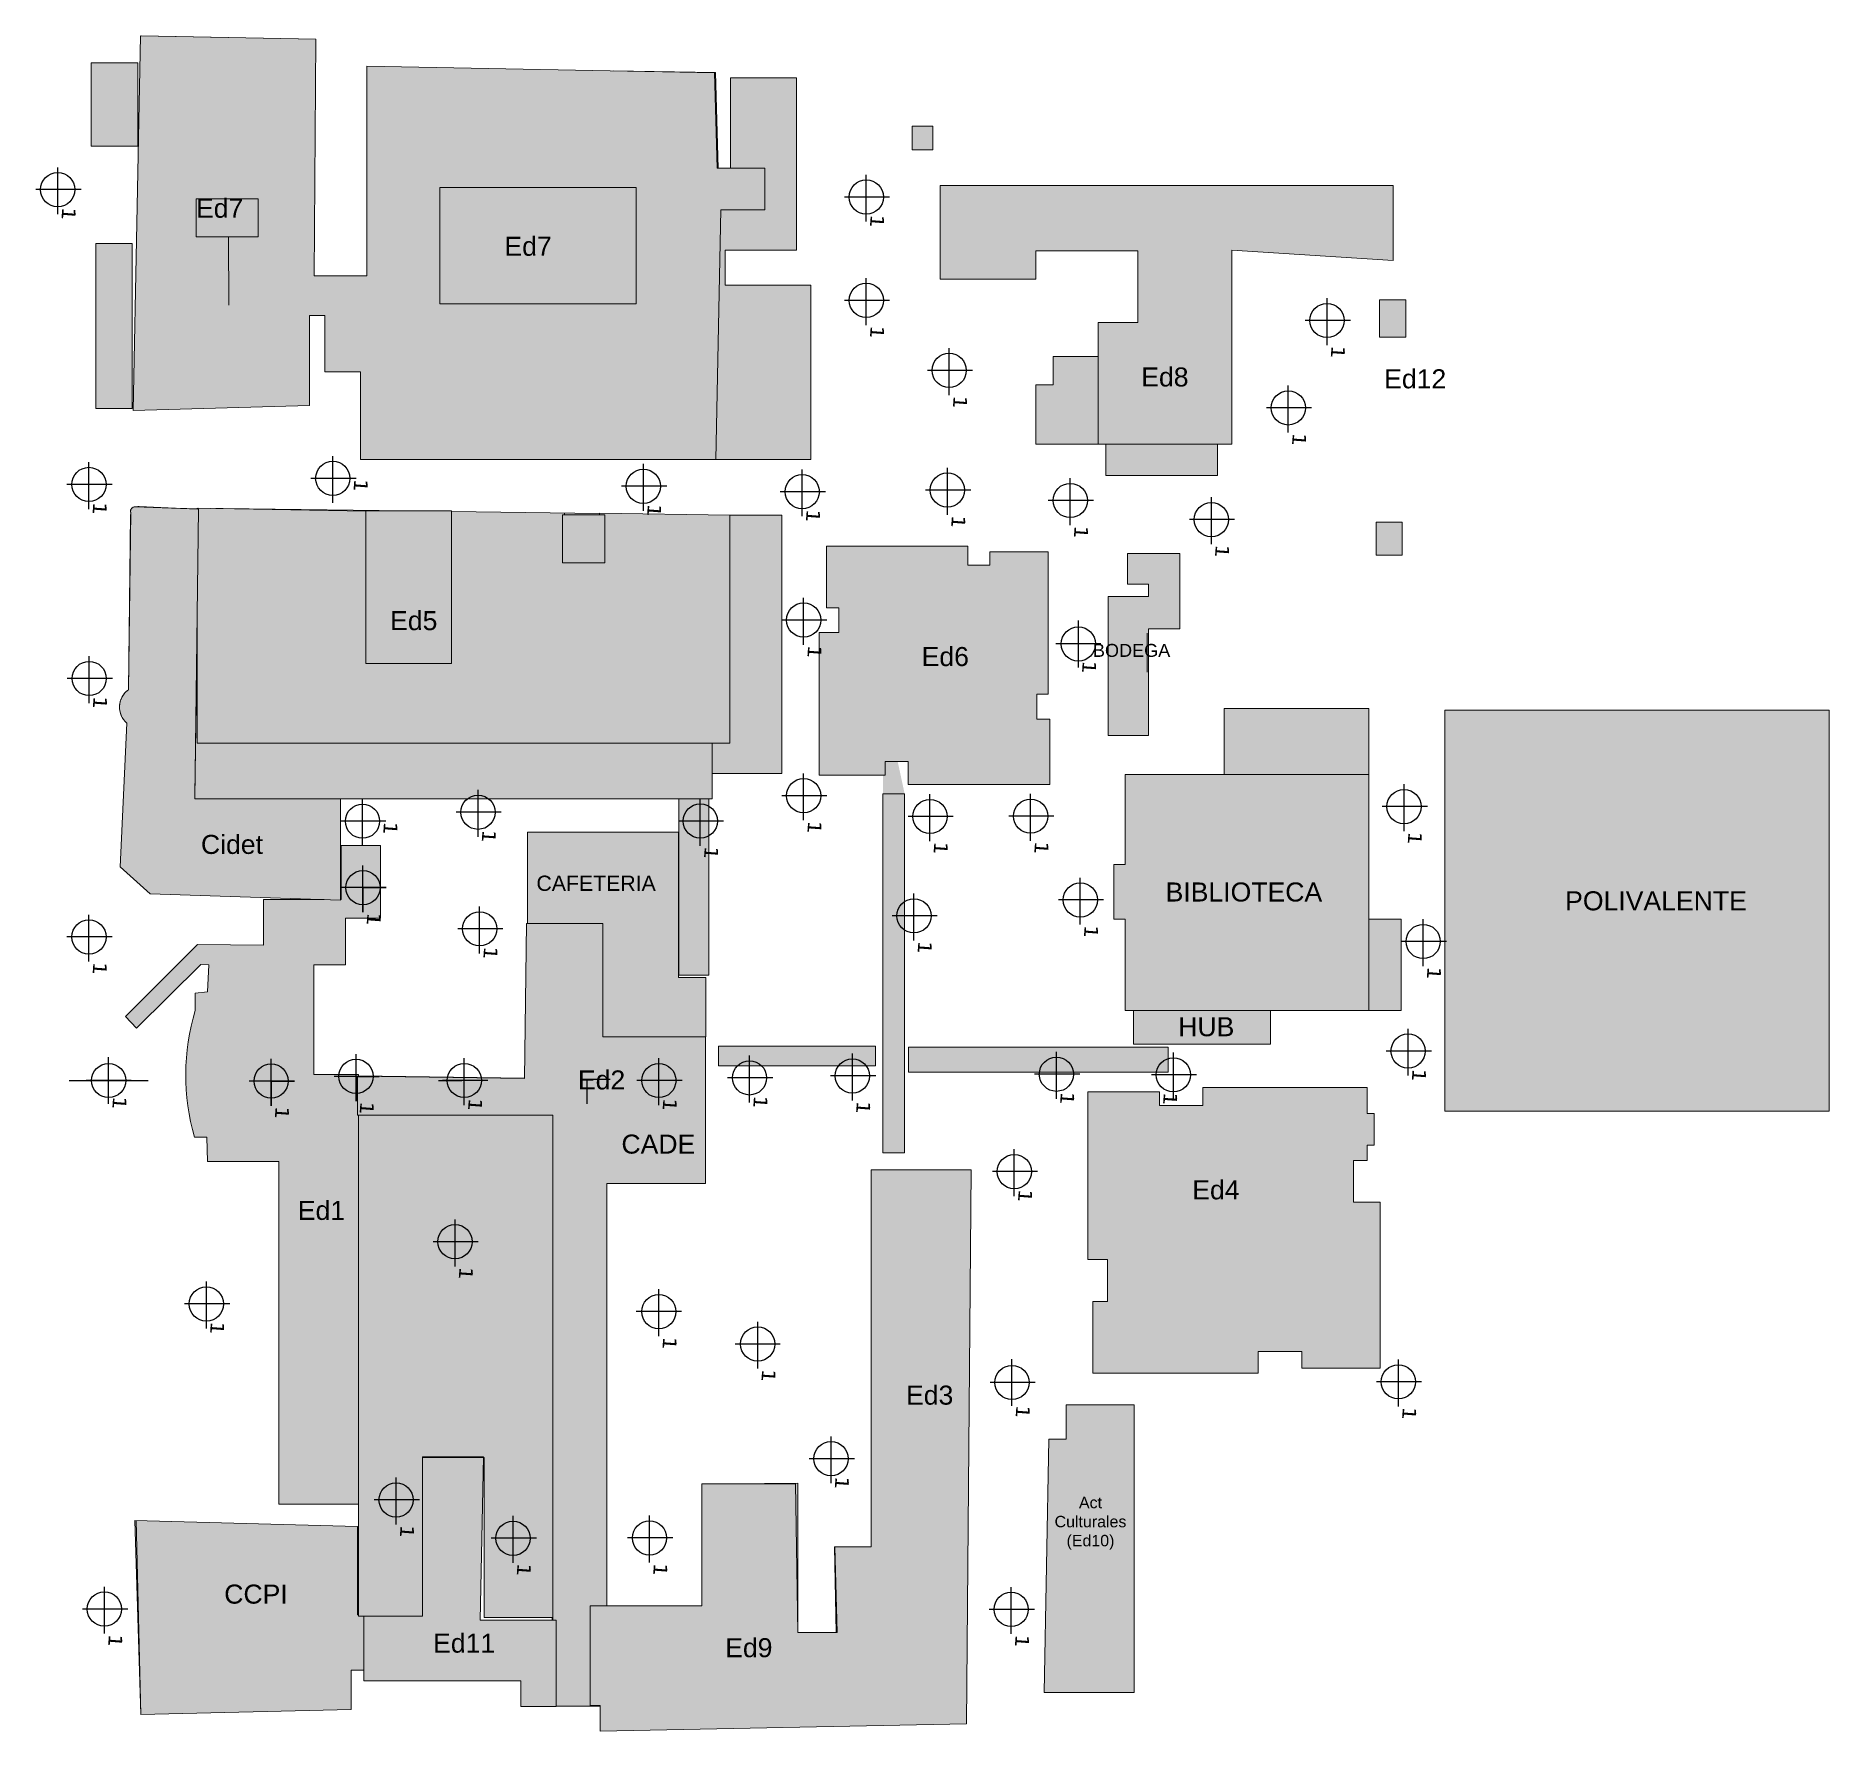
# Model space of a CAD drawing. Header units: metres. Extents: x 705 to 941, y 708 to 931.
import ezdxf

# ---------------------------------------------------------------- set-up
doc = ezdxf.new("R2010")
doc.units = ezdxf.units.M
for name, color, linetype, lineweight in [('A-ANNO-KEYN', 231, 'Continuous', 9), ('A-DETL-GENF', 92, 'Continuous', 9), ('A-FLOR', 192, 'Continuous', 9)]:
    doc.layers.add(name, color=color, linetype=linetype, lineweight=lineweight)
doc.styles.add('Arial_4', font='arial.ttf', dxfattribs={"height": 2})
doc.styles.add('Arial_5', font='arial.ttf', dxfattribs={"height": 2.5})
doc.styles.add('Tahoma', font='tahoma.ttf', dxfattribs={"width": 1.3, "height": 1.35})

# ---------------------------------------------------------------- blocks, each defined once
blk = doc.blocks.new('M_Keynote Tag - Keynote Number - Boxed-86544-CUADRANTE 2')
at = {"layer": 'A-ANNO-KEYN'}
for p, q in [((-0.0043, -0.00216), (-0.0043, 0.00284)), ((-0.0043, 0.00284), (0.00388, 0.00284)), ((0.00388, 0.00284), (0.00388, -0.00216)), ((-0.0043, -0.00216), (0.00388, -0.00216))]:
    blk.add_line(p, q, dxfattribs=at)

msp = doc.modelspace()

# ---------------------------------------------------------------- hatches: boundary and pattern name
at = {"layer": 'A-FLOR'}
h = msp.add_hatch(color=30, dxfattribs=at)
h.paths.add_polyline_path([(790.16, 874.87), (794.74, 874.87), (795.38, 907.64), (801.18, 907.64), (801.18, 913.14), (794.91, 913.14), (794.58, 925.65), (748.88, 926.55), (748.88, 898.97), (741.98, 898.97), (742.2, 930.06), (719.17, 930.51), (718.2, 881.3), (741.36, 881.94), (741.36, 893.77), (743.36, 893.77), (743.36, 886.37), (748.06, 886.37), (748.06, 874.87), (759.26, 874.87)], flags=0)
h.paths.add_polyline_path([(761.55, 895.3), (758.48, 895.3), (758.48, 910.6), (784.28, 910.6), (784.28, 895.3), (784.14, 895.3)], flags=0)
h = msp.add_hatch(color=30, dxfattribs=at)
h.paths.add_polyline_path([(799.21, 874.87), (807.23, 874.87), (807.23, 897.74), (795.98, 897.74), (795.98, 902.34), (805.33, 902.34), (805.33, 925.01), (796.67, 925.01), (796.67, 913.14), (801.18, 913.14), (801.18, 907.64), (795.38, 907.64), (794.74, 874.87), (795.38, 874.87)], flags=0)
h.paths.add_polyline_path([(794.91, 913.14), (795.03, 913.14), (794.68, 925.71), (783.56, 925.87), (794.58, 925.65), (794.68, 921.81)], flags=0)
h.paths.add_polyline_path([(742.2, 930.06), (742.2, 930.06), (741.98, 930.06)], flags=0)
for points in [[(718.82, 916.04), (718.82, 926.98), (712.69, 926.98), (712.69, 916.04), (718.27, 916.04)], [(823.27, 915.52), (823.27, 918.63), (820.55, 918.63), (820.55, 915.52)], [(761.55, 895.3), (784.28, 895.3), (784.28, 910.6), (758.48, 910.6), (758.48, 895.3), (759.12, 895.3)], [(844.99, 876.87), (862.52, 876.87), (862.52, 902.34), (883.71, 901), (883.71, 910.85), (824.2, 910.85), (824.2, 898.55), (836.78, 898.55), (836.78, 902.27), (850.19, 902.27), (850.19, 892.87), (844.99, 892.87)], [(718.06, 881.55), (718.06, 903.25), (713.31, 903.25), (713.31, 881.55)], [(745.44, 816.97), (745.44, 830.27), (726.29, 830.27), (726.79, 868.34), (718.37, 868.63), (718.22, 868.59), (718.16, 868.56), (718.08, 868.51), (718.02, 868.45), (717.95, 868.37), (717.92, 868.31), (717.89, 868.23), (717.87, 868.14), (717.86, 868.11), (717.86, 867.99), (717.87, 867.94), (717.58, 844.61), (717.35, 844.43), (717.28, 844.37), (717.15, 844.24), (717.03, 844.1), (716.91, 843.95), (716.79, 843.75), (716.67, 843.53), (716.64, 843.46), (716.56, 843.28), (716.51, 843.11), (716.46, 842.92), (716.43, 842.74), (716.4, 842.55), (716.4, 842.37), (716.41, 842.01), (716.43, 841.93), (716.46, 841.74), (716.51, 841.55), (716.56, 841.38), (716.67, 841.13), (716.72, 841.03), (716.81, 840.87), (716.91, 840.71), (717.03, 840.56), (717.15, 840.42), (717.35, 840.23), (717.37, 840.21), (716.47, 821.33), (720.44, 817.82), (731.37, 817.45)], [(726.6, 837.57), (796.6, 837.57), (796.6, 867.56), (779.46, 867.79), (779.46, 867.58), (780.14, 867.58), (780.14, 861.29), (774.59, 861.29), (774.59, 867.58), (774.86, 867.58), (774.86, 867.84), (760, 868.03), (760, 848.04), (748.74, 848.04), (748.74, 868.05), (726.6, 868.46), (726.6, 868.35), (726.79, 868.34), (726.6, 853.75), (726.6, 843.75)], [(796.6, 833.62), (803.4, 833.62), (803.4, 867.56), (796.6, 867.56), (796.6, 837.57), (794.27, 837.57), (794.27, 833.62), (796.6, 833.62)], [(829.36, 832.18), (838.62, 832.18), (838.62, 840.76), (836.92, 840.76), (836.92, 844.04), (838.42, 844.04), (838.42, 862.72), (830.73, 862.72), (830.73, 860.97), (827.87, 860.97), (827.87, 863.47), (809.28, 863.47), (809.28, 855.37), (810.88, 855.37), (810.88, 852.14), (808.33, 852.14), (808.33, 833.4), (816.99, 833.4), (816.99, 835.18), (819.99, 835.18), (819.99, 832.18), (827.87, 832.18)], [(848.52, 838.58), (851.59, 838.58), (851.59, 852.61), (855.7, 852.61), (855.7, 862.53), (848.82, 862.53), (848.82, 858.48), (851.59, 858.48), (851.59, 856.88), (846.29, 856.87), (846.29, 838.58)], [(792.69, 830.26), (794.27, 830.26), (794.27, 837.57), (726.6, 837.57), (726.6, 851.63), (726.3, 830.29), (790.16, 830.28)], [(941, 789.23), (941, 841.92), (890.5, 841.92), (890.5, 789.23)], [(880.52, 802.47), (880.52, 833.47), (848.52, 833.47), (848.52, 821.67), (847.02, 821.67), (847.02, 814.47), (848.52, 814.47), (848.52, 802.47), (868.55, 802.47)], [(747.65, 737.62), (747.82, 737.62), (747.82, 788.73), (747.68, 788.73), (747.68, 793.83), (747.82, 793.83), (747.82, 794.06), (741.91, 794.06), (741.91, 808.45), (746.11, 808.45), (746.11, 814.59), (750.71, 814.59), (750.71, 824.15), (745.5, 824.15), (745.5, 817.05), (745.44, 817.05), (745.44, 816.97), (743.3, 817.05), (735.3, 817.05), (735.3, 811.05), (726.65, 811.16), (717.21, 801.68), (718.62, 800.16), (727.07, 808.52), (728.15, 808.45), (727.95, 804.93), (726.36, 804.77), (726.36, 802.47), (726.19, 801.89), (726.03, 801.31), (725.89, 800.72), (725.75, 800.13), (725.63, 799.54), (725.52, 798.95), (725.43, 798.35), (725.34, 797.76), (725.24, 796.81), (725.18, 796.2), (725.14, 795.59), (725.12, 794.98), (725.1, 794.32), (725.1, 794.06), (725.11, 793.27), (725.13, 792.64), (725.17, 792.03), (725.23, 791.27), (725.24, 791.14), (725.3, 790.54), (725.38, 789.94), (725.47, 789.34), (725.57, 788.75), (725.68, 788.16), (725.81, 787.57), (725.95, 786.98), (726.1, 786.4), (726.26, 785.81), (727.88, 785.81), (727.95, 782.62), (737.32, 782.62), (737.32, 737.62)], [(778.23, 711.07), (778.23, 724.27), (780.43, 724.27), (780.43, 779.73), (793.4, 779.73), (793.4, 799.02), (779.88, 799.02), (779.88, 813.92), (769.89, 813.92), (769.61, 793.55), (747.68, 793.83), (747.68, 788.73), (773.32, 788.73), (773.32, 722.39), (773.76, 722.39), (773.76, 711.07)], [(858.72, 798.07), (867.63, 798.07), (867.63, 802.47), (849.63, 802.47), (849.63, 798.07), (853.02, 798.07)], [(858.72, 754.82), (866.01, 754.82), (866.01, 757.67), (871.71, 757.67), (871.71, 755.47), (882.01, 755.47), (882.01, 777.28), (878.51, 777.28), (878.51, 782.78), (880.31, 782.78), (880.31, 784.77), (881.21, 784.77), (881.21, 788.92), (880.31, 788.92), (880.31, 792.37), (858.72, 792.37), (858.72, 789.98), (853.02, 789.98), (853.02, 791.78), (843.61, 791.78), (843.61, 769.75), (846.21, 769.75), (846.21, 764.25), (844.26, 764.25), (844.26, 754.82), (846.21, 754.82)], [(773.23, 722.73), (773.32, 722.73), (773.32, 788.73), (747.82, 788.73), (747.82, 722.91), (756.19, 722.91), (756.19, 743.73), (764.32, 743.73), (764.32, 722.73)], [(779.53, 707.8), (827.67, 708.77), (828.27, 781.53), (815.17, 781.53), (815.17, 732.03), (810.38, 732.03), (810.67, 720.77), (805.53, 720.78), (805.21, 740.3), (792.89, 740.3), (792.89, 724.27), (778.23, 724.27), (778.23, 711.15), (779.53, 711.17)], [(837.88, 712.89), (849.68, 712.89), (849.68, 750.65), (840.78, 750.65), (840.78, 746.15), (838.49, 746.15), (838.23, 732.03)], [(773.23, 711.04), (773.76, 711.04), (773.76, 722.39), (763.78, 722.39), (764.21, 743.73), (756.19, 743.73), (756.19, 722.91), (748.51, 722.91), (748.51, 714.42), (769.12, 714.42), (769.12, 711.04)], [(719.22, 709.99), (718.61, 735.49), (718.42, 735.49), (719.04, 715.79)], [(719.22, 709.99), (746.83, 710.66), (746.83, 715.79), (748.51, 715.79), (748.51, 722.91), (747.82, 722.91), (747.82, 723.09), (747.65, 723.09), (747.65, 734.69), (718.61, 735.49)], [(810.67, 720.77), (810.38, 732.03), (810.35, 732.03), (810.57, 720.77)]]:
    msp.add_hatch(color=30, dxfattribs=at).paths.add_polyline_path(points, flags=0)
h = msp.add_hatch(color=30, dxfattribs=at)
h.paths.add_polyline_path([(860.63, 872.77), (860.63, 876.87), (845.99, 876.87), (845.99, 872.77), (855.7, 872.77)], flags=0)
h.paths.add_polyline_path([(836.78, 876.87), (844.99, 876.87), (844.99, 888.37), (839.08, 888.37), (839.08, 884.67), (836.78, 884.67)], flags=0)
h.paths.add_polyline_path([(862.52, 877.37), (862.53, 877.37), (862.52, 877.37)], flags=0)
h.paths.add_polyline_path([(824.27, 910.85), (883.71, 910.85), (883.71, 910.87), (824.2, 910.87), (824.2, 910.85), (824.23, 910.85)], flags=0)
h = msp.add_hatch(color=30, dxfattribs=at)
h.paths.add_polyline_path([(881.92, 862.3), (884.89, 862.3), (884.89, 866.61), (881.49, 866.61), (881.49, 862.3)], flags=0)
h.paths.add_polyline_path([(883.71, 890.91), (885.4, 890.91), (885.4, 895.83), (881.92, 895.83), (881.92, 890.91)], flags=0)
h = msp.add_hatch(color=30, dxfattribs=at)
h.paths.add_polyline_path([(716.47, 821.33), (717.37, 840.21), (717.35, 840.23), (716.89, 830.27)], flags=0)
h.paths.add_polyline_path([(726.34, 833.76), (726.6, 851.63), (726.6, 853.75), (726.39, 837.45)], flags=0)
h.paths.add_polyline_path([(717.35, 840.23), (717.35, 840.23), (717.29, 840.28)], flags=0)
h.paths.add_polyline_path([(726.6, 868.35), (726.6, 868.35), (718.87, 868.67), (718.66, 868.63), (726.46, 868.35)], flags=0)
h = msp.add_hatch(color=30, dxfattribs=at)
h.paths.add_polyline_path([(717.87, 867.94), (717.86, 868.02), (717.87, 868.19), (717.9, 868.27), (717.94, 868.34), (717.99, 868.42), (718.04, 868.48), (718.11, 868.53), (718.16, 868.56), (718.26, 868.61), (718.35, 868.63), (718.37, 868.63), (718.28, 868.62), (718.14, 868.56), (718.01, 868.46), (717.92, 868.33), (717.87, 868.18), (717.85, 868.02), (717.86, 867.98)], flags=0)
h.paths.add_polyline_path([(726.6, 868.35), (726.6, 868.37), (723.93, 868.46), (726.48, 868.35)], flags=0)
h = msp.add_hatch(color=30, dxfattribs=at)
h.paths.add_polyline_path([(777.15, 867.58), (779.46, 867.58), (779.46, 867.78), (774.86, 867.84), (774.86, 867.58)], flags=0)
h.paths.add_polyline_path([(748.74, 868.05), (748.74, 868.11), (753.93, 868.11), (726.84, 868.46), (745.48, 868.11)], flags=0)
h = msp.add_hatch(color=30, dxfattribs=at)
h.paths.add_polyline_path([(749.4, 848.04), (760, 848.04), (760, 868.11), (748.74, 868.11), (748.74, 848.04), (749.18, 848.04)], flags=0)
h.paths.add_polyline_path([(779.22, 861.29), (780.14, 861.29), (780.14, 867.58), (774.59, 867.58), (774.59, 861.29), (777.15, 861.29)], flags=0)
h = msp.add_hatch(color=30, dxfattribs=at)
h.paths.add_polyline_path([(816.69, 783.76), (819.55, 783.76), (819.55, 830.93), (816.69, 844.2), (816.69, 817.66)])
h.paths.add_polyline_path([(849.63, 794.37), (854.18, 794.37), (854.18, 797.64), (820.07, 797.64), (820.07, 794.37), (848.52, 794.37)])
h.paths.add_polyline_path([(815.71, 795.19), (815.71, 797.8), (795.08, 797.8), (795.08, 795.19), (815.17, 795.19)])
h = msp.add_hatch(color=30, dxfattribs=at)
h.paths.add_polyline_path([(880.52, 802.47), (884.79, 802.47), (884.79, 814.47), (880.52, 814.47)], flags=0)
h.paths.add_polyline_path([(861.52, 833.47), (880.52, 833.47), (880.52, 842.14), (861.52, 842.14)], flags=0)
h = msp.add_hatch(color=30, dxfattribs=at)
h.paths.add_polyline_path([(789.83, 799.02), (793.43, 799.02), (793.43, 806.82), (789.83, 806.82), (789.83, 825.92), (769.98, 825.92), (769.98, 813.92), (779.88, 813.92), (779.88, 799.02), (781.19, 799.02)], flags=0)
h.paths.add_polyline_path([(790.16, 807.13), (793.83, 807.13), (793.83, 830.26), (792.69, 830.26), (789.87, 830.29), (789.87, 807.13)], flags=0)
h = msp.add_hatch(color=30, dxfattribs=at)
h.paths.add_polyline_path([(741.92, 794.06), (741.92, 808.45), (741.91, 808.44), (741.91, 794.06)], flags=0)
h.paths.add_polyline_path([(718.62, 800.16), (718.62, 800.16), (718.62, 800.16)], flags=0)
h = msp.add_hatch(color=30, dxfattribs=at)
h.paths.add_polyline_path([(773.23, 722.39), (773.32, 722.39), (773.32, 722.73), (773.23, 722.73)], flags=0)
h.paths.add_polyline_path([(769.61, 793.55), (769.61, 793.58), (747.82, 793.88), (747.82, 793.83), (769.48, 793.55)], flags=0)
h = msp.add_hatch(color=30, dxfattribs=at)
h.paths.add_polyline_path([(778.23, 711.07), (779.53, 711.07), (779.52, 711.17), (778.23, 711.15)], flags=0)
h.paths.add_polyline_path([(805.51, 722.17), (805.51, 740.39), (797.31, 740.3), (805.21, 740.3), (805.48, 724.27)], flags=0)

# ---------------------------------------------------------------- linework, layer by layer
for p, q in [((708.29, 907.08), (708.29, 913.24)), ((814.5, 906.11), (814.5, 912.27)), ((711.35, 910.31), (705.41, 910.31)), ((817.57, 909.34), (811.63, 909.34)), ((814.5, 892.52), (814.5, 898.69)), ((817.57, 895.76), (811.63, 895.76)), ((875.04, 889.89), (875.04, 896.06)), ((878.1, 893.12), (872.16, 893.12)), ((825.4, 883.32), (825.4, 889.49)), ((828.47, 886.56), (822.53, 886.56)), ((869.95, 878.4), (869.95, 884.57)), ((873.01, 881.64), (867.07, 881.64)), ((712.38, 868.35), (712.38, 874.52)), ((744.42, 869.15), (744.42, 875.31)), ((785.22, 868.11), (785.22, 874.27)), ((747.48, 872.38), (741.54, 872.38)), ((806.09, 867.4), (806.09, 873.56)), ((825.17, 867.6), (825.17, 873.77)), ((841.3, 866.24), (841.3, 872.41)), ((715.44, 871.58), (709.5, 871.58)), ((788.29, 871.34), (782.35, 871.34)), ((809.15, 870.63), (803.21, 870.63)), ((828.23, 870.84), (822.29, 870.84)), ((844.36, 869.47), (838.42, 869.47)), ((859.84, 863.73), (859.84, 869.89)), ((862.9, 866.96), (856.96, 866.96)), ((806.28, 850.53), (806.28, 856.69)), ((809.34, 853.76), (803.4, 853.76)), ((842.37, 847.55), (842.37, 853.71)), ((845.34, 850.63), (839.4, 850.63)), ((712.42, 842.86), (712.42, 849.02)), ((715.48, 846.09), (709.54, 846.09)), ((806.28, 827.46), (806.28, 833.62)), ((885.16, 826.03), (885.16, 832.19)), ((748.32, 824.11), (748.32, 830.27)), ((763.5, 825.29), (763.5, 831.46)), ((792.7, 824.12), (792.7, 830.29)), ((792.7, 824.12), (792.7, 830.29)), ((809.34, 830.69), (803.4, 830.69)), ((822.87, 824.73), (822.87, 830.89)), ((836.1, 824.77), (836.1, 830.93)), ((751.38, 827.34), (745.44, 827.34)), ((766.56, 828.52), (760.62, 828.52)), ((795.77, 827.36), (789.83, 827.36)), ((795.77, 827.36), (789.83, 827.36)), ((825.93, 827.96), (819.99, 827.96)), ((839.16, 828), (833.22, 828)), ((888.22, 829.26), (882.28, 829.26)), ((748.38, 815.38), (748.38, 821.54)), ((842.62, 813.76), (842.62, 819.92)), ((751.45, 818.61), (745.5, 818.61)), ((748.38, 818.61), (751.45, 818.61)), ((748.38, 818.61), (748.38, 815.38)), ((820.77, 811.68), (820.77, 817.85)), ((763.71, 809.97), (763.71, 816.13)), ((845.68, 816.99), (839.74, 816.99)), ((712.38, 808.9), (712.38, 815.06)), ((766.78, 813.2), (760.84, 813.2)), ((823.83, 814.91), (817.89, 814.91)), ((887.67, 808.31), (887.67, 814.47)), ((715.44, 812.13), (709.5, 812.13)), ((890.73, 811.54), (884.79, 811.54)), ((885.69, 793.91), (885.69, 800.08)), ((714.97, 790.19), (714.97, 796.35)), ((747.47, 790.57), (747.47, 796.74)), ((799.17, 790.39), (799.17, 796.55)), ((812.68, 790.64), (812.68, 796.81)), ((839.49, 790.87), (839.49, 797.03)), ((854.85, 790.79), (854.85, 796.95)), ((888.76, 797.15), (882.82, 797.15)), ((736.32, 789.96), (736.32, 796.13)), ((761.7, 790.04), (761.7, 796.21)), ((787.26, 790.04), (787.26, 796.2)), ((842.55, 794.1), (836.61, 794.1)), ((857.91, 794.02), (851.97, 794.02)), ((709.77, 793.27), (720.17, 793.27)), ((717.94, 793.27), (712, 793.27)), ((739.39, 793.2), (733.45, 793.2)), ((736.32, 793.2), (739.39, 793.2)), ((736.32, 793.2), (736.32, 789.96)), ((750.53, 793.81), (744.59, 793.81)), ((747.47, 793.81), (750.53, 793.81)), ((747.47, 793.81), (747.47, 790.57)), ((758.32, 793.28), (761.38, 793.28)), ((764.77, 793.28), (758.83, 793.28)), ((777.8, 793.44), (780.86, 793.44)), ((777.8, 793.44), (777.8, 790.21)), ((790.32, 793.27), (784.38, 793.27)), ((802.23, 793.62), (796.29, 793.62)), ((815.75, 793.87), (809.81, 793.87)), ((833.95, 778.08), (833.95, 784.24)), ((837.01, 781.31), (831.07, 781.31)), ((760.48, 768.86), (760.48, 775.03)), ((763.54, 772.09), (757.6, 772.09)), ((727.82, 760.69), (727.82, 766.85)), ((787.25, 759.68), (787.25, 765.84)), ((730.88, 763.92), (724.94, 763.92)), ((790.22, 762.91), (784.28, 762.91)), ((800.24, 755.42), (800.24, 761.59)), ((803.21, 758.65), (797.27, 758.65)), ((833.65, 750.52), (833.65, 756.68)), ((884.41, 750.46), (884.41, 756.62)), ((836.71, 753.6), (830.77, 753.6)), ((887.47, 753.69), (881.53, 753.69)), ((809.88, 740.36), (809.88, 746.52)), ((812.94, 743.59), (807, 743.59)), ((752.74, 734.94), (752.74, 741.11)), ((755.8, 738.17), (749.86, 738.17)), ((768.1, 729.91), (768.1, 736.07)), ((786.03, 729.95), (786.03, 736.11)), ((771.17, 733.14), (765.23, 733.14)), ((789.09, 733.18), (783.15, 733.18)), ((714.42, 720.61), (714.42, 726.77)), ((833.54, 720.56), (833.54, 726.72)), ((717.48, 723.84), (711.54, 723.84)), ((836.61, 723.79), (830.67, 723.79))]:
    msp.add_line(p, q)
for centre in [(708.29, 910.31), (814.5, 909.34), (814.5, 895.76), (875.04, 893.12), (825.4, 886.56), (869.95, 881.64), (744.42, 872.38), (712.38, 871.58), (785.22, 871.34), (806.09, 870.63), (825.17, 870.84), (841.3, 869.47), (859.84, 866.96), (806.28, 853.76), (842.37, 850.63), (712.42, 846.09), (806.28, 830.69), (748.32, 827.34), (763.5, 828.52), (792.7, 827.36), (792.7, 827.36), (822.87, 827.96), (836.1, 828), (885.16, 829.26), (748.38, 818.61), (842.62, 816.99), (763.71, 813.2), (820.77, 814.91), (712.38, 812.13), (887.67, 811.54), (885.69, 797.15), (839.49, 794.1), (714.97, 793.27), (736.32, 793.2), (747.47, 793.81), (761.7, 793.28), (787.26, 793.27), (799.17, 793.62), (812.68, 793.87), (854.85, 794.02), (833.95, 781.31), (760.48, 772.09), (727.82, 763.92), (787.25, 762.91), (800.24, 758.65), (833.65, 753.6), (884.41, 753.69), (809.88, 743.59), (752.74, 738.17), (768.1, 733.14), (786.03, 733.18), (714.42, 723.84), (833.54, 723.79)]:
    msp.add_circle(centre, 2.25)
at = {"layer": 'A-ANNO-KEYN'}
for p, q in [((730.75, 895.14), (730.74, 904.12)), ((851.43, 846.92), (851.43, 852.03))]:
    msp.add_line(p, q, dxfattribs=at)
at = {"layer": 'A-FLOR'}
for p, q in [((719.17, 930.51), (718.2, 881.3)), ((742.2, 930.06), (719.17, 930.51)), ((742.2, 930.06), (719.23, 930.51)), ((741.98, 898.97), (742.2, 930.06)), ((718.82, 926.98), (712.69, 926.98)), ((712.69, 926.98), (712.69, 916.04)), ((718.82, 916.04), (718.82, 926.98)), ((794.58, 925.65), (748.88, 926.55)), ((748.88, 926.55), (748.88, 898.97)), ((794.68, 925.71), (781.26, 925.91)), ((794.91, 913.14), (794.58, 925.65)), ((795.03, 913.14), (794.68, 925.71)), ((805.33, 925.01), (796.67, 925.01)), ((796.67, 925.01), (796.67, 913.14)), ((805.33, 902.34), (805.33, 925.01)), ((823.27, 918.63), (820.55, 918.63)), ((820.55, 918.63), (820.55, 915.52)), ((823.27, 915.52), (823.27, 918.63)), ((712.69, 916.04), (718.82, 916.04)), ((820.55, 915.52), (823.27, 915.52)), ((801.18, 913.14), (794.91, 913.14)), ((801.18, 907.64), (801.18, 913.14)), ((784.28, 910.6), (758.48, 910.6)), ((758.48, 910.6), (758.48, 895.3)), ((784.28, 895.3), (784.28, 910.6)), ((883.71, 910.87), (824.2, 910.87)), ((824.2, 910.87), (824.2, 898.55)), ((883.71, 910.85), (824.2, 910.85)), ((883.71, 901), (883.71, 910.87)), ((794.74, 874.87), (795.38, 907.64)), ((795.38, 907.64), (801.18, 907.64)), ((718.06, 903.25), (713.31, 903.25)), ((713.31, 903.25), (713.31, 881.55)), ((718.06, 881.55), (718.06, 903.25)), ((795.98, 897.74), (795.98, 902.34)), ((795.98, 902.34), (805.33, 902.34)), ((862.52, 876.87), (862.52, 902.34)), ((862.52, 902.34), (883.71, 901)), ((862.53, 877.37), (862.53, 902.34)), ((836.78, 898.55), (836.78, 902.27)), ((836.78, 902.27), (850.19, 902.27)), ((850.19, 902.27), (850.19, 892.87)), ((748.88, 898.97), (741.98, 898.97)), ((807.23, 897.74), (795.98, 897.74)), ((807.23, 874.87), (807.23, 897.74)), ((824.2, 898.55), (836.78, 898.55)), ((758.48, 895.3), (784.28, 895.3)), ((885.4, 895.83), (881.92, 895.83)), ((881.92, 895.83), (881.92, 890.91)), ((885.4, 890.91), (885.4, 895.83)), ((741.36, 881.94), (741.36, 893.77)), ((741.36, 893.77), (743.36, 893.77)), ((743.36, 893.77), (743.36, 886.37)), ((850.19, 892.87), (844.99, 892.87)), ((844.99, 892.87), (844.99, 876.87)), ((881.92, 890.91), (885.4, 890.91)), ((844.99, 888.37), (839.08, 888.37)), ((839.08, 888.37), (839.08, 884.67)), ((743.36, 886.37), (748.06, 886.37)), ((748.06, 886.37), (748.06, 874.87)), ((839.08, 884.67), (836.78, 884.67)), ((836.78, 884.67), (836.78, 876.87)), ((713.31, 881.55), (718.06, 881.55)), ((718.2, 881.3), (741.36, 881.94)), ((836.78, 876.87), (844.99, 876.87)), ((844.99, 876.87), (862.52, 876.87)), ((845.99, 876.87), (845.99, 872.77)), ((860.63, 872.77), (860.63, 876.87)), ((748.06, 874.87), (807.23, 874.87)), ((845.99, 872.77), (860.63, 872.77)), ((717.87, 867.94), (717.58, 844.61)), ((717.86, 867.61), (717.58, 844.61)), ((718.66, 868.63), (718.45, 868.64)), ((726.79, 868.34), (718.45, 868.64)), ((726.6, 868.35), (718.99, 868.67)), ((726.6, 868.37), (723.93, 868.46)), ((726.29, 830.27), (726.79, 868.34)), ((753.93, 868.11), (726.6, 868.46)), ((748.74, 868.05), (726.6, 868.46)), ((726.6, 868.46), (726.6, 868.35)), ((728.33, 868.44), (726.77, 868.46)), ((760, 868.11), (748.74, 868.11)), ((748.74, 868.11), (748.74, 848.04)), ((760, 848.04), (760, 868.11)), ((779.46, 867.78), (760, 868.03)), ((780.14, 867.58), (774.59, 867.58)), ((774.59, 867.58), (774.59, 861.29)), ((774.86, 867.58), (774.86, 867.84)), ((796.6, 867.56), (779.46, 867.79)), ((779.46, 867.79), (779.46, 867.58)), ((780.14, 861.29), (780.14, 867.58)), ((803.4, 867.56), (796.6, 867.56)), ((796.6, 837.57), (796.6, 867.56)), ((803.4, 833.62), (803.4, 867.56)), ((884.89, 866.61), (881.49, 866.61)), ((881.49, 866.61), (881.49, 862.3)), ((884.89, 862.3), (884.89, 866.61)), ((809.28, 863.47), (809.28, 855.37)), ((827.87, 863.47), (809.28, 863.47)), ((827.87, 860.97), (827.87, 863.47)), ((838.42, 862.72), (830.73, 862.72)), ((830.73, 862.72), (830.73, 860.97)), ((838.42, 844.04), (838.42, 862.72)), ((855.7, 862.53), (848.82, 862.53)), ((848.82, 862.53), (848.82, 858.48)), ((855.7, 852.61), (855.7, 862.53)), ((881.49, 862.3), (884.89, 862.3)), ((774.59, 861.29), (780.14, 861.29)), ((830.73, 860.97), (827.87, 860.97)), ((848.82, 858.48), (851.59, 858.48)), ((851.59, 858.48), (851.59, 856.88)), ((809.28, 855.37), (810.88, 855.37)), ((810.88, 855.37), (810.88, 852.14)), ((846.29, 856.88), (846.29, 838.58)), ((851.59, 856.88), (846.29, 856.88)), ((726.6, 853.75), (726.6, 837.57)), ((726.34, 833.76), (726.6, 851.63)), ((810.88, 852.14), (808.33, 852.14)), ((808.33, 852.14), (808.33, 833.4)), ((851.59, 838.58), (851.59, 852.61)), ((851.59, 852.61), (855.7, 852.61)), ((748.74, 848.04), (760, 848.04)), ((836.92, 840.76), (836.92, 844.04)), ((836.92, 844.04), (838.42, 844.04)), ((880.52, 842.14), (861.52, 842.14)), ((861.52, 842.14), (861.52, 833.47)), ((880.52, 802.47), (880.52, 842.14)), ((890.5, 841.92), (890.5, 789.23)), ((941, 841.92), (890.5, 841.92)), ((941, 789.23), (941, 841.92)), ((717.35, 840.23), (716.47, 821.33)), ((717.37, 840.21), (716.47, 821.33)), ((838.62, 840.76), (836.92, 840.76)), ((838.62, 832.18), (838.62, 840.76)), ((726.6, 837.57), (796.6, 837.57)), ((794.27, 830.26), (794.27, 837.57)), ((846.29, 838.58), (851.59, 838.58)), ((726.35, 834.4), (726.3, 830.29)), ((816.99, 833.4), (816.99, 835.18)), ((816.99, 835.18), (819.99, 835.18)), ((819.99, 835.18), (819.99, 832.18)), ((794.27, 833.62), (803.4, 833.62)), ((808.33, 833.4), (816.99, 833.4)), ((819.99, 832.18), (838.62, 832.18)), ((880.52, 833.47), (848.52, 833.47)), ((848.52, 833.47), (848.52, 821.67)), ((745.44, 830.27), (726.29, 830.27)), ((726.3, 830.29), (789.83, 830.29)), ((745.44, 816.97), (745.44, 830.27)), ((789.83, 830.29), (792.69, 830.26)), ((789.87, 830.29), (789.87, 807.13)), ((792.69, 830.26), (794.27, 830.26)), ((793.83, 807.13), (793.83, 830.26)), ((819.55, 830.93), (816.69, 830.93)), ((816.69, 830.93), (816.69, 783.76)), ((819.55, 783.76), (819.55, 830.93)), ((789.83, 825.92), (769.98, 825.92)), ((769.98, 825.92), (769.98, 813.92)), ((789.83, 806.82), (789.83, 825.92)), ((750.71, 824.15), (745.5, 824.15)), ((745.5, 824.15), (745.5, 817.05)), ((750.71, 814.59), (750.71, 824.15)), ((716.47, 821.33), (720.44, 817.82)), ((848.52, 821.67), (847.02, 821.67)), ((847.02, 821.67), (847.02, 814.47)), ((720.44, 817.82), (745.44, 816.97)), ((743.3, 817.05), (735.3, 817.05)), ((735.3, 817.05), (735.3, 811.05)), ((745.5, 817.05), (745.44, 817.05)), ((746.11, 808.45), (746.11, 814.59)), ((746.11, 814.59), (750.71, 814.59)), ((769.89, 813.92), (769.61, 793.55)), ((779.88, 813.92), (769.89, 813.92)), ((779.88, 799.02), (779.88, 813.92)), ((847.02, 814.47), (848.52, 814.47)), ((848.52, 814.47), (848.52, 802.47)), ((884.79, 814.47), (880.52, 814.47)), ((884.79, 802.47), (884.79, 814.47)), ((726.65, 811.16), (717.21, 801.68)), ((735.3, 811.05), (726.65, 811.16)), ((718.62, 800.16), (727.07, 808.52)), ((727.07, 808.52), (728.15, 808.45)), ((728.15, 808.45), (727.95, 804.93)), ((741.91, 794.06), (741.91, 808.45)), ((741.91, 808.45), (746.11, 808.45)), ((741.92, 794.06), (741.92, 808.45)), ((793.43, 806.82), (789.83, 806.82)), ((789.87, 807.13), (793.83, 807.13)), ((793.43, 799.02), (793.43, 806.82)), ((727.95, 804.93), (726.36, 804.77)), ((726.36, 804.77), (726.36, 802.47)), ((717.21, 801.68), (718.62, 800.16)), ((717.21, 801.68), (718.62, 800.16)), ((848.52, 802.47), (884.79, 802.47)), ((849.63, 802.47), (849.63, 798.07)), ((867.63, 798.07), (867.63, 802.47)), ((793.43, 799.02), (779.88, 799.02)), ((793.4, 779.73), (793.4, 799.02)), ((815.71, 797.8), (795.08, 797.8)), ((795.08, 797.8), (795.08, 795.19)), ((815.71, 795.19), (815.71, 797.8)), ((820.07, 797.64), (820.07, 794.37)), ((854.18, 797.64), (820.07, 797.64)), ((849.63, 798.07), (867.63, 798.07)), ((854.18, 794.37), (854.18, 797.64)), ((747.82, 794.06), (741.91, 794.06)), ((747.82, 793.83), (747.82, 794.06)), ((795.08, 795.19), (815.71, 795.19)), ((820.07, 794.37), (854.18, 794.37)), ((769.61, 793.55), (747.68, 793.83)), ((747.68, 793.83), (747.68, 788.73)), ((769.61, 793.58), (747.82, 793.88)), ((853.02, 791.78), (843.61, 791.78)), ((843.61, 791.78), (843.61, 769.75)), ((853.02, 789.98), (853.02, 791.78)), ((880.31, 792.37), (858.72, 792.37)), ((858.72, 792.37), (858.72, 789.98)), ((880.31, 788.92), (880.31, 792.37)), ((858.72, 789.98), (853.02, 789.98)), ((890.5, 789.23), (941, 789.23)), ((773.32, 788.73), (747.68, 788.73)), ((747.82, 788.73), (747.82, 722.91)), ((773.32, 722.39), (773.32, 788.73)), ((881.21, 788.92), (880.31, 788.92)), ((881.21, 784.77), (881.21, 788.92)), ((726.26, 785.81), (727.88, 785.81)), ((727.88, 785.81), (727.95, 782.62)), ((880.31, 782.78), (880.31, 784.77)), ((880.31, 784.77), (881.21, 784.77)), ((727.95, 782.62), (737.32, 782.62)), ((737.32, 782.62), (737.32, 737.62)), ((816.69, 783.76), (819.55, 783.76)), ((878.51, 777.28), (878.51, 782.78)), ((878.51, 782.78), (880.31, 782.78)), ((828.27, 781.53), (815.17, 781.53)), ((815.17, 781.53), (815.17, 732.03)), ((827.67, 708.77), (828.27, 781.53)), ((780.43, 724.27), (780.43, 779.73)), ((780.43, 779.73), (793.4, 779.73)), ((882.01, 777.28), (878.51, 777.28)), ((882.01, 755.47), (882.01, 777.28)), ((843.61, 769.75), (846.21, 769.75)), ((846.21, 769.75), (846.21, 764.25)), ((846.21, 764.25), (844.26, 764.25)), ((844.26, 764.25), (844.26, 754.82)), ((866.01, 754.82), (866.01, 757.67)), ((866.01, 757.67), (871.71, 757.67)), ((871.71, 757.67), (871.71, 755.47)), ((844.26, 754.82), (866.01, 754.82)), ((871.71, 755.47), (882.01, 755.47)), ((849.68, 750.65), (840.78, 750.65)), ((840.78, 750.65), (840.78, 746.15)), ((849.68, 712.89), (849.68, 750.65)), ((838.49, 746.15), (837.88, 712.89)), ((840.78, 746.15), (838.49, 746.15)), ((764.22, 743.84), (756.19, 743.84)), ((756.19, 722.91), (756.19, 743.84)), ((756.19, 743.73), (764.32, 743.73)), ((763.78, 722.39), (764.22, 743.84)), ((764.32, 743.73), (764.32, 722.73)), ((805.21, 740.3), (792.89, 740.3)), ((792.89, 740.3), (792.89, 724.27)), ((805.51, 740.39), (796.71, 740.3)), ((805.53, 720.77), (805.21, 740.3)), ((805.51, 722.17), (805.51, 740.39)), ((737.32, 737.62), (747.82, 737.62)), ((718.42, 735.49), (719.22, 709.99)), ((747.65, 734.69), (718.42, 735.49)), ((718.61, 735.49), (719.22, 709.99)), ((747.65, 723.09), (747.65, 734.69)), ((810.35, 732.03), (810.57, 720.77)), ((815.17, 732.03), (810.35, 732.03)), ((810.38, 732.03), (810.67, 720.77)), ((778.23, 711.07), (778.23, 724.27)), ((792.89, 724.27), (778.23, 724.27)), ((747.82, 723.09), (747.65, 723.09)), ((747.82, 722.91), (756.19, 722.91)), ((748.51, 722.91), (748.51, 714.42)), ((773.76, 722.39), (763.78, 722.39)), ((764.32, 722.73), (773.32, 722.73)), ((773.23, 722.73), (773.23, 722.39)), ((773.76, 711.04), (773.76, 722.39)), ((810.67, 720.77), (805.53, 720.77)), ((746.83, 710.66), (746.83, 715.79)), ((746.83, 715.79), (748.51, 715.79)), ((748.51, 714.42), (769.12, 714.42)), ((769.12, 714.42), (769.12, 711.04)), ((837.88, 712.89), (849.68, 712.89)), ((719.22, 709.99), (746.83, 710.66)), ((769.12, 711.04), (773.76, 711.04)), ((773.76, 711.07), (779.53, 711.07)), ((778.23, 711.15), (779.53, 711.17)), ((779.53, 711.17), (779.53, 707.8)), ((779.53, 707.8), (827.67, 708.77))]:
    msp.add_line(p, q, dxfattribs=at)
for centre, radius, start, end in [((718.43, 868.06), 0.58, 88.1269, 192.3508), ((718.45, 868.05), 0.596, 90, 190.4777), ((718.94, 867.59), 1.08, 177.6705, 179.2888), ((718.94, 867.59), 1.08, 87.5741, 105.2697), ((719.19, 842.33), 2.79, 125.2534, 229.3306), ((719.19, 842.33), 2.79, 153.9669, 155.9448), ((719.19, 842.33), 2.79, 150.1016, 152.1083), ((719.19, 842.33), 2.79, 146.2292, 148.2719), ((719.19, 842.33), 2.79, 142.3448, 144.4355), ((719.19, 842.33), 2.79, 138.4382, 140.5991), ((719.19, 842.33), 2.79, 134.4827, 136.7627), ((719.19, 842.33), 2.79, 129.0898, 132.9262), ((719.19, 842.33), 2.79, 177.0973, 178.9633), ((719.19, 842.33), 2.79, 180.9478, 182.7997), ((719.19, 842.33), 2.79, 173.246, 175.1269), ((719.19, 842.33), 2.79, 184.7976, 186.6361), ((719.19, 842.33), 2.79, 169.3938, 171.2904), ((719.19, 842.33), 2.79, 188.6469, 190.4726), ((719.19, 842.33), 2.79, 165.5402, 167.454), ((719.19, 842.33), 2.79, 192.4958, 194.309), ((719.19, 842.33), 2.79, 161.685, 163.6176), ((719.19, 842.33), 2.79, 196.3443, 198.1454), ((719.19, 842.33), 2.79, 157.8276, 159.7812), ((719.19, 842.33), 2.79, 200.1926, 201.9818), ((719.19, 842.33), 2.79, 204.0405, 205.8182), ((719.19, 842.33), 2.79, 207.8883, 209.6547), ((719.19, 842.33), 2.79, 211.7358, 213.4911), ((719.19, 842.33), 2.79, 215.5832, 217.3275), ((719.19, 842.33), 2.79, 219.4305, 221.1639), ((719.19, 842.33), 2.79, 223.2776, 225.0003), ((719.19, 842.33), 2.79, 227.1245, 228.8368), ((754.31, 793.98), 29.21, 163.1061, 196.234)]:
    msp.add_arc(centre, radius, start, end, dxfattribs=at)

# ---------------------------------------------------------------- block references
at = {"layer": 'A-ANNO-KEYN', "xscale": 999.999999999999, "yscale": 999.999999999999, "zscale": 999.999999999999}
msp.add_blockref('M_Keynote Tag - Keynote Number - Boxed-86544-CUADRANTE 2', (730.75, 906.27), dxfattribs=at)

# ---------------------------------------------------------------- texts
at = {"char_height": 1.8, "attachment_point": 1, "rotation": 265.7148, "style": 'Tahoma'}
for insert in [(710.69, 907.93), (816.9, 906.96), (816.9, 892.39), (877.44, 889.76), (827.8, 883.19), (872.35, 878.27), (749.06, 872.25), (714.77, 869.2), (787.62, 868.96), (808.49, 868.25), (827.57, 867.47), (843.69, 866.11), (862.23, 863.6), (808.68, 850.39), (844.76, 848.36), (714.81, 843.71), (752.96, 827.21), (808.68, 827.33), (765.9, 826.14), (887.55, 825.89), (795.1, 823.99), (825.26, 824.6), (838.49, 824.63), (750.78, 815.25), (845.01, 813.63), (766.11, 810.82), (823.16, 811.55), (714.78, 808.77), (890.06, 808.17), (888.09, 794.76), (717.37, 791.12), (738.72, 789.83), (749.86, 790.44), (764.1, 790.89), (789.66, 790.89), (801.57, 791.24), (815.08, 790.51), (841.88, 791.72), (855.41, 791.65), (836.35, 778.92), (762.88, 768.73), (730.21, 761.54), (789.64, 759.54), (802.64, 755.29), (836.04, 750.55), (886.81, 750.32), (812.28, 741.2), (755.14, 734.81), (770.5, 729.78), (788.42, 729.81), (716.82, 720.47), (835.94, 720.42)]:
    msp.add_mtext_dynamic_manual_height_columns('1', width=7.9745, gutter_width=1, heights=[3.75], dxfattribs=dict(at, insert=insert))
at = {"layer": 'A-ANNO-KEYN', "width": 11.2236, "attachment_point": 1, "style": 'Arial_5'}
for s, insert, char_height in [('\\pxqc;{\\C114;\\c4758291;CAFETERIA}', (773.4, 820.19), 2), ('\\pxqc;{\\C114;\\c4758291;Ed2}', (774.12, 794.6), 2.5), ('\\pxqc;{\\C114;\\c4758291;CADE}', (781.58, 786.17), 2.5)]:
    msp.add_mtext(s, dxfattribs=dict(at, insert=insert, char_height=char_height))
at = {"layer": 'A-DETL-GENF', "attachment_point": 1}
for s, insert, char_height, width, style in [('Ed7', (726.45, 909.12), 2.5, 11.2236, 'Arial_5'), ('Ed7', (766.97, 904.12), 2.5, 11.2236, 'Arial_5'), ('Ed8', (850.63, 886.95), 2.5, 11.2236, 'Arial_5'), ('Ed12', (882.54, 886.71), 2.5, 11.2236, 'Arial_5'), ('\\pxt1;Ed5', (751.95, 854.94), 2.5, 11.2236, 'Arial_5'), ('BODEGA', (844.28, 850.63), 1.7, 11.2236, 'Arial_5'), ('Ed6', (821.78, 850.22), 2.5, 11.2236, 'Arial_5'), ('\\pxt1;Cidet', (727.1, 825.54), 2.5, 11.2236, 'Arial_5'), ('BIBLIOTECA', (853.83, 819.29), 2.5, 1.4210854715202e-14, 'Arial_5'), ('POLIVALENTE', (906.32, 818.13), 2.5, 11.2236, 'Arial_5'), ('HUB', (855.49, 801.59), 2.5, 11.2236, 'Arial_5'), ('Ed4', (857.33, 780.16), 2.5, 11.2236, 'Arial_5'), ('\\pxqc;Ed1', (737.32, 777.46), 2.5, 11.2236, 'Arial_5'), ('Ed3', (819.73, 753.19), 2.5, 11.2236, 'Arial_5'), ('\\pxqc,t2;Act Culturales\\P\\ptz;(Ed10)', (838.35, 738.58), 1.5, 11.2236, 'Arial_4'), ('CCPI', (730.16, 727.05), 2.5, 11.2236, 'Arial_5'), ('Ed11', (757.6, 720.61), 2.5, 11.2236, 'Arial_5'), ('Ed9', (795.97, 720.01), 2.5, 11.2236, 'Arial_5')]:
    msp.add_mtext(s, dxfattribs=dict(at, insert=insert, char_height=char_height, width=width, style=style))

doc.saveas('drawing.dxf')
